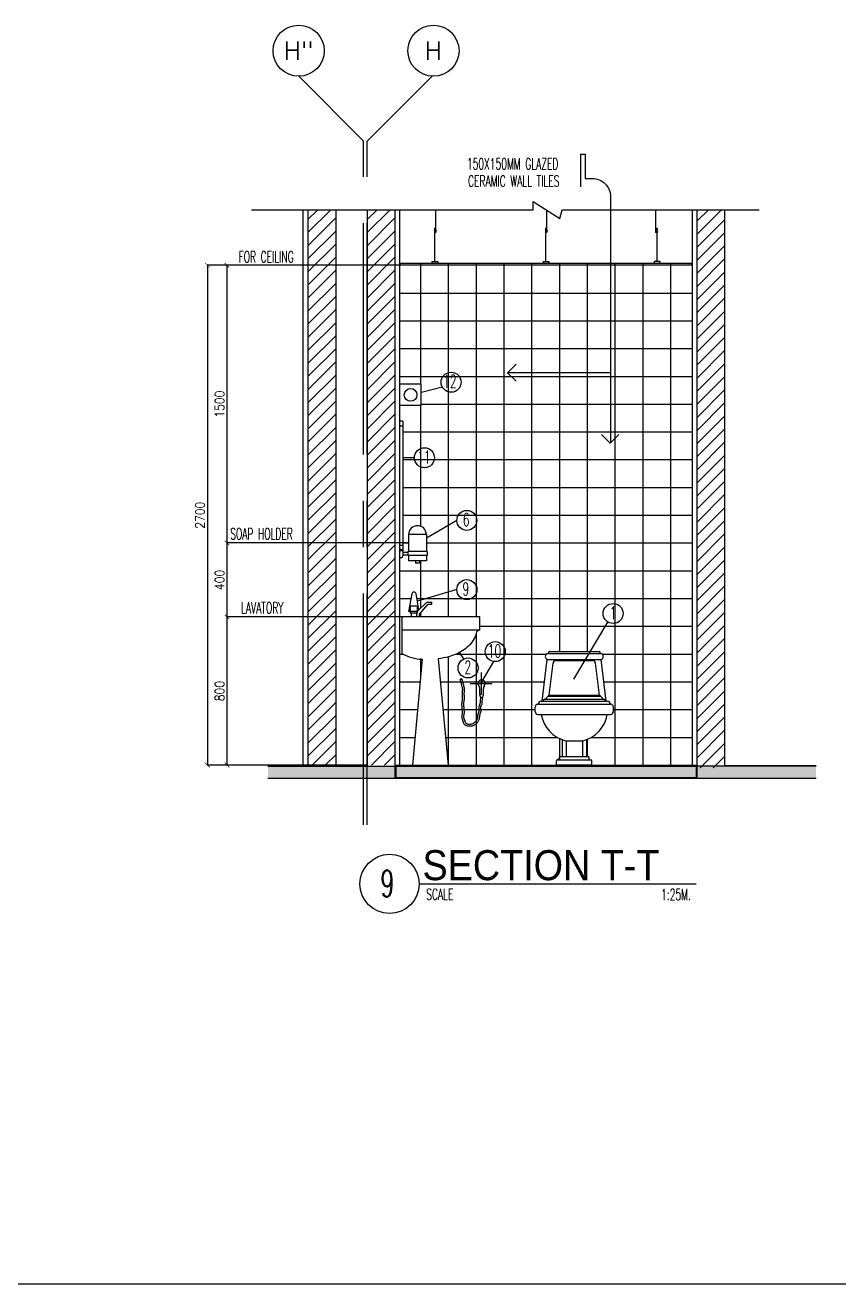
# Model space of a CAD drawing. Extents: x -202971 to -174093, y 166361 to 186286.
# Drawn here: x -188235 to -183842, y 166361 to 173159 of the extents above; entities that cross this region are included whole.
import ezdxf
from ezdxf.enums import TextEntityAlignment as Align

# ---------------------------------------------------------------- set-up
doc = ezdxf.new("R2010")
doc.units = 0
doc.header["$LTSCALE"] = 500
doc.header["$MEASUREMENT"] = 0
for name, pattern in [('CENTER2', [1.125, 0.75, -0.125, 0.125, -0.125]), ('CENTERX2', [4, 2.5, -0.5, 0.5, -0.5]), ('DASHED', [0.75, 0.5, -0.25]), ('HIDDEN', [0.375, 0.25, -0.125]), ('HIDDEN2', [0.1875, 0.125, -0.0625])]:
    doc.linetypes.add(name, pattern=pattern)
doc.layers.get('0').update_dxf_attribs({"linetype": 'CONTINUOUS'})
doc.layers.get('DEFPOINTS').update_dxf_attribs({"linetype": 'CONTINUOUS'})
for name, color, linetype in [('A-SFIX', 2, 'CONTINUOUS'), ('AX-CR', 2, 'CONTINUOUS'), ('AX-TXT', 2, 'CONTINUOUS'), ('AXES', 11, 'CENTERX2'), ('AXIS', 11, 'CENTER2'), ('DIM1', 2, 'CONTINUOUS'), ('Dimout', 4, 'CONTINUOUS'), ('DW', 7, 'CONTINUOUS'), ('ELE', 3, 'CONTINUOUS'), ('ELV', 7, 'CONTINUOUS'), ('FIX', 2, 'CONTINUOUS'), ('HatchA', 11, 'CONTINUOUS'), ('Plaster', 7, 'CONTINUOUS'), ('SANI', 2, 'CONTINUOUS'), ('SETTING', 3, 'CONTINUOUS'), ('Tile', 5, 'CONTINUOUS'), ('TITLE', 1, 'CONTINUOUS'), ('TXT', 2, 'CONTINUOUS'), ('TXT1', 2, 'CONTINUOUS'), ('WALL', 6, 'CONTINUOUS'), ('WallPartition', 2, 'CONTINUOUS'), ('Windows', 9, 'CONTINUOUS')]:
    doc.layers.add(name, color=color, linetype=linetype)
doc.styles.add('DIM', font='simplex.shx', dxfattribs={"width": 0.85})
doc.styles.add('ROMANS', font='romans.shx', dxfattribs={"width": 0.6})
doc.styles.add('TTXT', font='swisse.ttf', dxfattribs={"width": 0.9})
doc.dimstyles.new('DIM1-25', dxfattribs={"dimscale": 25, "dimtxt": 2, "dimasz": 1, "dimexe": 0.03, "dimexo": 0.03, "dimgap": 0.6, "dimtad": 1, "dimdec": 0, "dimdsep": 46, "dimtxsty": 'DIM', "dimblk1": 'ARCHTICK', "dimblk2": 'ARCHTICK', "dimsah": 1, "dimcen": 0.09, "dimdle": 0.03, "dimclrd": 256, "dimclrt": 2, "dimadec": 0, "dimazin": 0, "dimtfac": 1, "dimtdec": 0, "dimtix": 1, "dimtmove": 1, "dimatfit": 3, "dimldrblk": 'ARCHTICK', "dimfxl": 0, "dimtvp": 2, "dimtolj": 1, "dimtzin": 0, "dimarcsym": 0})

# ---------------------------------------------------------------- blocks, each defined once
blk = doc.blocks.new('A$C69CD438C')
at = {"layer": 'A-SFIX'}
for p, q in [((76.8, 614.7, 658.7), (345.8, 614.7, 658.7)), ((38.4, 345.8, 658.7), (65.9, 570.8, 658.7)), ((65.9, 603.8, 658.7), (356.8, 603.8, 658.7)), ((65.9, 570.8, 658.7), (356.8, 570.8, 658.7)), ((75.6, 378.7, 658.7), (96.7, 551.5, 658.7)), ((111.9, 565, 658.7), (310.7, 565, 658.7)), ((347, 378.7, 658.7), (326, 551.5, 658.7)), ((384.2, 345.8, 658.7), (356.8, 570.8, 658.7)), ((32.9, 345.8, 658.7), (389.7, 345.8, 658.7)), ((51.2, 356.8, 658.7), (371.4, 356.8, 658.7)), ((70, 373.2, 658.7), (352.6, 373.2, 658.7)), ((75.6, 378.7, 658.7), (347, 378.7, 658.7)), ((0, 289.8, 658.7), (0, 314, 658.7)), ((15.4, 329.3, 658.7), (407.3, 329.3, 658.7)), ((15.4, 274.4, 658.7), (407.3, 274.4, 658.7)), ((422.6, 289.8, 658.7), (422.6, 314, 658.7)), ((145.5, 137.8, 658.7), (145.5, 46.1, 658.7)), ((277.2, 137.8, 658.7), (277.2, 46.1, 658.7)), ((164.7, 131.7, 658.7), (258, 131.7, 658.7)), ((167.4, 131.7, 658.7), (167.4, 46.1, 658.7)), ((255.2, 131.7, 658.7), (255.2, 46.1, 658.7)), ((115.6, 0, 658.7), (115.6, 23.1, 658.7)), ((307.1, 0), (115.6, 0)), ((122.2, 29.6, 658.7), (300.5, 29.6, 658.7)), ((130.5, 29.6, 658.7), (130.5, 39.5, 658.7)), ((137.1, 46.1, 658.7), (285.5, 46.1, 658.7)), ((292.1, 29.6, 658.7), (292.1, 39.5, 658.7)), ((307.1, 0, 658.7), (307.1, 23.1, 658.7))]:
    blk.add_line(p, q, dxfattribs=at)
for centre, radius, start, end in [((79.6, 606.5, 658.7), 8.68, 108.43495, 198.43495), ((343, 606.5, 658.7), 8.68, 341.56505, 71.56505), ((72.7, 587.3, 658.7), 17.8, 112.61986, 247.38014), ((111.9, 549.6, 658.7), 15.4, 90, 173.04704), ((310.7, 549.6, 658.7), 15.4, 6.95296, 90), ((349.9, 587.3, 658.7), 17.8, 292.61986, 67.38014), ((35.7, 326.6, 658.7), 19.4, 98.1301, 171.8699), ((58.5, 343.3, 658.7), 15.3, 118.30463, 170.72602), ((92.8, 342.2, 658.7), 38.5, 126.28859, 157.78628), ((76.4, 372.4, 658.7), 6.42, 96.98527, 172.09737), ((346.2, 372.4, 658.7), 6.42, 7.90263, 83.01473), ((329.8, 342.2, 658.7), 38.5, 22.21372, 53.71141), ((364.2, 343.3, 658.7), 15.3, 9.27398, 61.69537), ((387, 326.6, 658.7), 19.4, 8.1301, 81.8699), ((15.4, 314, 658.7), 15.4, 90, 180), ((15.4, 289.8, 658.7), 15.4, 180, 270), ((208.2, 304.1, 658.7), 177.8, 189.59805, 255.82073), ((214.4, 304.1, 658.7), 177.8, 284.17927, 350.40195), ((407.3, 314, 658.7), 15.4, 0, 90), ((407.3, 289.8, 658.7), 15.4, 270, 0), ((122.2, 23.1, 658.7), 6.59, 90, 180), ((137.1, 39.5, 658.7), 6.59, 90, 180), ((285.5, 39.5, 658.7), 6.59, 0, 90), ((300.5, 23.1, 658.7), 6.59, 0, 90)]:
    blk.add_arc(centre, radius, start, end, dxfattribs=at)
blk = doc.blocks.new('A0-BOX')
at = {"layer": 'TITLE'}
blk.add_line((0, 0), (113.3, 0), dxfattribs=at)
blk = doc.blocks.new('A$C54676CD1')
at = {"layer": 'AXIS', "linetype": 'CENTER2', "ltscale": 10}
for p, q in [((0.1153, 0.1709), (0.1153, 0.29)), ((0.1716, 0.2302), (0.0525, 0.2302))]:
    blk.add_line(p, q, dxfattribs=at)
at = {"layer": 'DIM1', "linetype": 'HIDDEN'}
for points in [[(0.1196, 0.156), (0.1183, 0.1482), (0.1175, 0.142), (0.117, 0.1369), (0.1167, 0.1328), (0.1165, 0.1294), (0.1164, 0.1262), (0.1161, 0.1231), (0.1155, 0.1198), (0.1146, 0.1167), (0.1135, 0.1137), (0.1124, 0.1111), (0.1114, 0.1087), (0.1105, 0.1066), (0.1099, 0.1048), (0.1094, 0.1033), (0.1092, 0.1022), (0.1092, 0.1011), (0.1093, 0.0997), (0.1095, 0.0979), (0.1099, 0.0957), (0.1104, 0.0932), (0.1108, 0.0902), (0.111, 0.0869), (0.1109, 0.0832), (0.1103, 0.0796), (0.1094, 0.0762), (0.1084, 0.0731), (0.1073, 0.0702), (0.1063, 0.0674), (0.1053, 0.0648), (0.1046, 0.0625), (0.104, 0.0602), (0.1036, 0.058), (0.1033, 0.0555), (0.1031, 0.0527), (0.1028, 0.0497), (0.1025, 0.0464), (0.102, 0.0428), (0.1012, 0.039), (0.1, 0.0351), (0.0983, 0.0312), (0.0963, 0.0275), (0.094, 0.0241), (0.0915, 0.0208), (0.0889, 0.0178), (0.0862, 0.0149), (0.0834, 0.0123), (0.0806, 0.01), (0.0778, 0.0079), (0.0749, 0.0061), (0.0719, 0.0045), (0.0689, 0.0032), (0.0658, 0.0022), (0.0627, 0.0014), (0.0595, 0.0008), (0.0563, 0.0004), (0.0529, 0.0001), (0.0494, 0), (0.0458, 0.0001), (0.042, 0.0004), (0.0382, 0.001), (0.0344, 0.0021), (0.0306, 0.0036), (0.0269, 0.0059), (0.0237, 0.0088), (0.0212, 0.012), (0.0194, 0.0153), (0.018, 0.0186), (0.0169, 0.0217), (0.016, 0.0246), (0.0152, 0.0273), (0.0145, 0.0298), (0.0137, 0.0322), (0.0128, 0.0347), (0.0119, 0.0374), (0.011, 0.0402), (0.0102, 0.0433), (0.0095, 0.0465), (0.0091, 0.05), (0.0089, 0.0537), (0.0092, 0.0573), (0.0097, 0.0607), (0.0103, 0.064), (0.011, 0.0671), (0.0116, 0.0702), (0.012, 0.0732), (0.0124, 0.0763), (0.0125, 0.0795), (0.0124, 0.0831), (0.012, 0.087), (0.0115, 0.0913), (0.0109, 0.0959), (0.0102, 0.1007), (0.0096, 0.1057), (0.0092, 0.1108), (0.009, 0.1161), (0.009, 0.1212), (0.0094, 0.1262), (0.0099, 0.1309), (0.0105, 0.1354), (0.0111, 0.1396), (0.0117, 0.1435), (0.0122, 0.1471), (0.0125, 0.1503), (0.0126, 0.1533), (0.0126, 0.1563), (0.0125, 0.1592), (0.0123, 0.1622), (0.012, 0.1652), (0.0118, 0.1684), (0.0116, 0.1717), (0.0115, 0.1752), (0.0116, 0.1787), (0.0118, 0.1822), (0.012, 0.1855), (0.0123, 0.1887), (0.0126, 0.1917), (0.0127, 0.1946), (0.0128, 0.1973), (0.0128, 0.1998), (0.0125, 0.2023), (0.0121, 0.2051), (0.0113, 0.2089), (0.0101, 0.214), (0.0085, 0.2207), (0.0062, 0.2293), (0.0034, 0.2403), (0, 0.254)], [(0.1097, 0.1576), (0.1084, 0.1496), (0.1076, 0.1431), (0.107, 0.1378), (0.1067, 0.1334), (0.1066, 0.1299), (0.1064, 0.127), (0.1062, 0.1244), (0.1057, 0.1221), (0.1051, 0.1197), (0.1042, 0.1174), (0.1032, 0.115), (0.1022, 0.1127), (0.1012, 0.1103), (0.1004, 0.1079), (0.0997, 0.1056), (0.0993, 0.1032), (0.0992, 0.1009), (0.0993, 0.0986), (0.0997, 0.0963), (0.1001, 0.0939), (0.1005, 0.0916), (0.1009, 0.0892), (0.101, 0.0867), (0.1009, 0.0842), (0.1005, 0.0817), (0.0998, 0.0791), (0.099, 0.0764), (0.098, 0.0737), (0.0969, 0.0709), (0.0959, 0.0681), (0.095, 0.0653), (0.0942, 0.0624), (0.0937, 0.0595), (0.0933, 0.0565), (0.0931, 0.0535), (0.0929, 0.0506), (0.0926, 0.0476), (0.0922, 0.0446), (0.0915, 0.0416), (0.0906, 0.0386), (0.0893, 0.0356), (0.0877, 0.0327), (0.0858, 0.0298), (0.0837, 0.0271), (0.0815, 0.0245), (0.0792, 0.0221), (0.0768, 0.0198), (0.0745, 0.0179), (0.0722, 0.0162), (0.0699, 0.0148), (0.0676, 0.0136), (0.0653, 0.0126), (0.063, 0.0118), (0.0605, 0.0112), (0.0579, 0.0107), (0.0552, 0.0103), (0.0523, 0.0101), (0.0493, 0.01), (0.0463, 0.0101), (0.0433, 0.0103), (0.0404, 0.0108), (0.0376, 0.0116), (0.0351, 0.0126), (0.0329, 0.0139), (0.0311, 0.0156), (0.0296, 0.0176), (0.0283, 0.0198), (0.0273, 0.0222), (0.0264, 0.0248), (0.0256, 0.0274), (0.0248, 0.0301), (0.024, 0.0328), (0.0232, 0.0354), (0.0223, 0.038), (0.0214, 0.0405), (0.0206, 0.043), (0.0199, 0.0456), (0.0194, 0.0482), (0.019, 0.0508), (0.019, 0.0535), (0.0192, 0.0562), (0.0196, 0.0591), (0.0201, 0.062), (0.0208, 0.0652), (0.0214, 0.0685), (0.022, 0.0719), (0.0223, 0.0756), (0.0225, 0.0795), (0.0223, 0.0837), (0.022, 0.088), (0.0214, 0.0926), (0.0208, 0.0972), (0.0201, 0.102), (0.0196, 0.1067), (0.0192, 0.1115), (0.019, 0.1162), (0.019, 0.1208), (0.0193, 0.1253), (0.0198, 0.1297), (0.0204, 0.134), (0.021, 0.1381), (0.0216, 0.1421), (0.0221, 0.146), (0.0225, 0.1497), (0.0226, 0.1532), (0.0226, 0.1565), (0.0225, 0.1598), (0.0222, 0.1629), (0.022, 0.166), (0.0217, 0.1691), (0.0216, 0.1721), (0.0215, 0.1752), (0.0216, 0.1783), (0.0217, 0.1815), (0.022, 0.1846), (0.0223, 0.1878), (0.0225, 0.191), (0.0227, 0.1942), (0.0228, 0.1973), (0.0227, 0.2004), (0.0225, 0.2035), (0.0219, 0.2069), (0.0211, 0.2111), (0.0199, 0.2163), (0.0182, 0.2231), (0.0159, 0.2318), (0.0131, 0.2428), (0.0097, 0.2564)]]:
    blk.add_lwpolyline(points, dxfattribs=at)
at = {"layer": 'DIM1'}
blk.add_circle((0.0046, 0.2544), 0.00364, dxfattribs=at)
at = {"layer": 'SETTING'}
for p, q in [((0.1037, 0.2112), (0.0958, 0.229)), ((0.1268, 0.2112), (0.1347, 0.229)), ((0.1053, 0.1733), (0.1053, 0.2039)), ((0.1067, 0.1648), (0.1058, 0.1685)), ((0.1089, 0.1585), (0.1067, 0.1648)), ((0.1144, 0.1503), (0.1089, 0.1585)), ((0.1147, 0.1503), (0.1205, 0.1567)), ((0.1223, 0.1606), (0.1235, 0.1639)), ((0.124, 0.1658), (0.1247, 0.1685)), ((0.1253, 0.1733), (0.1253, 0.2039))]:
    blk.add_line(p, q, dxfattribs=at)
for centre, radius, start, end in [((0.1153, 0.2302), 0.02, 4.77123, 175.22877), ((0.1013, 0.2314), 0.006, 175.22877, 203.96841), ((0.0873, 0.2039), 0.018, 0, 23.96841), ((0.0973, 0.206), 0.008, 0, 23.96841), ((0.1433, 0.2039), 0.018, 156.03159, 180), ((0.1333, 0.206), 0.008, 156.03159, 180), ((0.1292, 0.2314), 0.006, 336.03159, 4.77123), ((0.1253, 0.1733), 0.02, 180, 193.70485), ((0.1034, 0.1672), 0.02, 328.31381, 340.75167), ((0.1046, 0.1705), 0.02, 340.75167, 346.29515), ((0.1053, 0.1733), 0.02, 346.29515, 0)]:
    blk.add_arc(centre, radius, start, end, dxfattribs=at)
blk = doc.blocks.new('_ARCHTICK')
at = {"color": 0, "linetype": 'ByBlock', "const_width": 0.15}
blk.add_lwpolyline([(-0.5, -0.5), (0.5, 0.5)], dxfattribs=at)
blk = doc.blocks.new('*D134')
at = {"layer": 'DEFPOINTS', "color": 0}
for p in [(-187145.5, 171862.7), (-187251.3, 169162.7), (-187145.5, 169162.7)]:
    blk.add_point(p, dxfattribs=at)
at = {"layer": 'Dimout', "color": 0, "lineweight": -2}
for p, q in [((-187146.2, 171862.7), (-187252.1, 171862.7)), ((-187146.2, 169162.7), (-187252.1, 169162.7))]:
    blk.add_line(p, q, dxfattribs=at)
at = {"layer": 'Dimout', "lineweight": -2}
blk.add_line((-187251.3, 171863.5), (-187251.3, 169162), dxfattribs=at)
at = {"layer": 'Dimout', "lineweight": -2, "xscale": 25, "yscale": 25, "zscale": 25}
for p, rotation in [((-187251.3, 171862.7), 90), ((-187251.3, 169162.7), 270)]:
    blk.add_blockref('_ARCHTICK', p, dxfattribs=dict(at, rotation=rotation))
at = {"layer": 'Dimout', "color": 2, "insert": (-187291.3, 170512.7), "char_height": 50, "attachment_point": 5, "rotation": 90, "style": 'DIM'}
blk.add_mtext('\\A1;2700', dxfattribs=at)
blk = doc.blocks.new('*D135')
at = {"layer": 'DEFPOINTS', "color": 0}
for p in [(-187145.5, 169963.1), (-186200.8, 169963.1), (-186387.8, 169162.7)]:
    blk.add_point(p, dxfattribs=at)
at = {"layer": 'Dimout', "color": 0, "lineweight": -2}
for p, q in [((-186201.6, 169963.1), (-187146.2, 169963.1)), ((-186388.6, 169162.7), (-187146.2, 169162.7))]:
    blk.add_line(p, q, dxfattribs=at)
at = {"layer": 'Dimout', "lineweight": -2}
blk.add_line((-187145.5, 169162), (-187145.5, 169963.8), dxfattribs=at)
at = {"layer": 'Dimout', "lineweight": -2, "xscale": 25, "yscale": 25, "zscale": 25}
for p, rotation in [((-187145.5, 169963.1), 90), ((-187145.5, 169162.7), 270)]:
    blk.add_blockref('_ARCHTICK', p, dxfattribs=dict(at, rotation=rotation))
at = {"layer": 'Dimout', "color": 2, "insert": (-187185.5, 169562.9), "char_height": 50, "attachment_point": 5, "rotation": 90, "style": 'DIM'}
blk.add_mtext('\\A1;800', dxfattribs=at)
blk = doc.blocks.new('GAN')
for p, q in [((-0.0212, 0.1644), (-0.0212, 0.29)), ((-0.0155, 0.01), (-0.0155, 0.1918)), ((0, 0.01), (-0.031, 0.01)), ((-0.031, 0.01), (-0.031, 0)), ((0, 0.01), (0, 0))]:
    blk.add_line(p, q)
blk.add_lwpolyline([(-0.0118, 0.184), (-0.024, 0.1754), (-0.0113, 0.1703)])
blk = doc.blocks.new('AXU')
at = {"layer": 'AX-CR'}
blk.add_circle((0, 350), 350, dxfattribs=at)
at = {"layer": 'AX-TXT', "style": 'ROMANS'}
blk.add_attdef('AX', text='', height=250, dxfattribs=at).set_placement((0, 350), align=Align.MIDDLE)
blk = doc.blocks.new('*D136')
at = {"layer": 'DEFPOINTS', "color": 0}
for p in [(-187145.5, 170362.7), (-186165.1, 170362.7), (-186200.8, 169963.1)]:
    blk.add_point(p, dxfattribs=at)
at = {"layer": 'Dimout', "color": 0, "lineweight": -2}
for p, q in [((-186165.8, 170362.7), (-187146.2, 170362.7)), ((-186201.6, 169963.1), (-187146.2, 169963.1))]:
    blk.add_line(p, q, dxfattribs=at)
at = {"layer": 'Dimout', "lineweight": -2}
blk.add_line((-187145.5, 169962.3), (-187145.5, 170363.5), dxfattribs=at)
at = {"layer": 'Dimout', "lineweight": -2, "xscale": 25, "yscale": 25, "zscale": 25}
for p, rotation in [((-187145.5, 170362.7), 90), ((-187145.5, 169963.1), 270)]:
    blk.add_blockref('_ARCHTICK', p, dxfattribs=dict(at, rotation=rotation))
at = {"layer": 'Dimout', "color": 2, "insert": (-187185.5, 170162.9), "char_height": 50, "attachment_point": 5, "rotation": 90, "style": 'DIM'}
blk.add_mtext('\\A1;400', dxfattribs=at)
blk = doc.blocks.new('*D137')
at = {"layer": 'DEFPOINTS', "color": 0}
for p in [(-187145.5, 171862.7), (-186209.9, 171862.7), (-186165.1, 170362.7)]:
    blk.add_point(p, dxfattribs=at)
at = {"layer": 'Dimout', "color": 0, "lineweight": -2}
for p, q in [((-186210.6, 171862.7), (-187146.2, 171862.7)), ((-186165.8, 170362.7), (-187146.2, 170362.7))]:
    blk.add_line(p, q, dxfattribs=at)
at = {"layer": 'Dimout', "lineweight": -2}
blk.add_line((-187145.5, 170362), (-187145.5, 171863.5), dxfattribs=at)
at = {"layer": 'Dimout', "lineweight": -2, "xscale": 25, "yscale": 25, "zscale": 25}
for p, rotation in [((-187145.5, 171862.7), 90), ((-187145.5, 170362.7), 270)]:
    blk.add_blockref('_ARCHTICK', p, dxfattribs=dict(at, rotation=rotation))
at = {"layer": 'Dimout', "color": 2, "insert": (-187185.5, 171112.7), "char_height": 50, "attachment_point": 5, "rotation": 90, "style": 'DIM'}
blk.add_mtext('\\A1;1500', dxfattribs=at)
blk = doc.blocks.new('walling')
at = {"layer": 'ELV'}
blk.add_line((0.1363, -1.1797), (-0.4198, -1.1797), dxfattribs=at)
blk.add_lwpolyline([(-0.025, -0.176), (-0.025, 0), (0, 0), (0, -0.1306), (0.0363, -0.1306, -0.414214), (0.1363, -0.2306), (0.1363, -1.5582)], format="xyb", dxfattribs=at)
at = {"layer": 'WALL'}
for p, q in [((-0.4198, -1.1797), (-0.3736, -1.1334)), ((-0.4198, -1.1797), (-0.3736, -1.2259)), ((0.1345, -1.56), (0.0882, -1.5137)), ((0.1345, -1.56), (0.1808, -1.5137))]:
    blk.add_line(p, q, dxfattribs=at)
at = {"layer": 'TXT', "style": 'ROMANS', "width": 0.6}
for s, p in [('150X150MM GLAZED', (-0.639, -0.0816)), ('CERAMIC WALL TILES', (-0.6331, -0.1746))]:
    blk.add_text(s, height=0.06, dxfattribs=at).set_placement(p)

msp = doc.modelspace()

# ---------------------------------------------------------------- hatches: boundary and pattern name
at = {"layer": 'HatchA'}
h = msp.add_hatch(dxfattribs=at)
h.set_pattern_fill('ANSI31', color=256, scale=400, style=0)
h.set_pattern_definition([(45, (-90161.58, -12418.296), (-35.355339, 35.355339), [])])
h.paths.add_polyline_path([(-186558.6, 172162.7), (-186708.6, 172162.7), (-186708.6, 169162.7), (-186558.6, 169162.7)])
h = msp.add_hatch(dxfattribs=at)
h.set_pattern_fill('ANSI31', color=256, scale=400, style=0)
h.set_pattern_definition([(45, (-89841.58, -12418.296), (-35.355339, 35.355339), [])])
h.paths.add_polyline_path([(-186238.6, 172162.7), (-186388.6, 172162.7), (-186388.6, 169162.7), (-186238.6, 169162.7)])
h = msp.add_hatch(dxfattribs=at)
h.set_pattern_fill('ANSI31', color=256, scale=400, style=0)
h.set_pattern_definition([(45, (72132.835, -27666.54), (-35.355339, 35.355339), [])])
h.paths.add_polyline_path([(-184458.6, 172162.7), (-184608.6, 172162.7), (-184608.6, 169147.7), (-184458.6, 169147.7)])
at = {"layer": 'Windows'}
h = msp.add_hatch(dxfattribs=at)
h.set_pattern_fill('AR-SAND', color=256, scale=25, style=0)
h.set_pattern_definition([(37.5, (0, 0), (-1.574834, 48.170594), [0, -38, 0, -42.5, 0, -40.625]), (7.5, (0, 0), (44.244418, 70.553652), [0, -20.5, 0, -34.25, 0, -13.125]), (327.5, (-30.75, 0), (77.8535465, 0.141476), [0, -12.5, 0, -45, 0, -58.75]), (317.5, (-30.75, 0), (75.153165, 21.94189), [0, -6.25, 0, -29.5, 0, -33.75])])
h.paths.add_polyline_path([(-186238.6, 169156.7), (-186924.5, 169156.7), (-186924.5, 169092.7), (-186238.6, 169092.7)])
h.paths.add_polyline_path([(-184612.6, 169156.7), (-186234.6, 169156.7), (-186234.6, 169096.7), (-184612.6, 169096.7)])
h.paths.add_polyline_path([(-183965.1, 169156.7), (-184608.6, 169156.7), (-184608.6, 169092.7), (-183965.1, 169092.7)])

# ---------------------------------------------------------------- linework, layer by layer
msp.add_line((-184637.4, 171872.7), (-186209.9, 171872.7))
at = {"layer": 'AXES'}
for p, q in [((-186408.6, 172533.4), (-186758.6, 172883.4)), ((-186388.6, 172533.4), (-186038.6, 172883.4)), ((-186408.6, 168840.1), (-186408.6, 172533.4)), ((-186388.6, 168840.1), (-186388.6, 172533.4))]:
    msp.add_line(p, q, dxfattribs=at)
at = {"layer": 'DW'}
for p, q in [((-185983.2, 171204.7), (-186094.8, 171174.7)), ((-186133.5, 170823.2), (-186195.5, 170823.2)), ((-185904.4, 170484.9), (-186069.2, 170387.9)), ((-185904.4, 170110.6), (-186117.5, 170048.9)), ((-185272.2, 169627.8), (-185088.5, 169935.7)), ((-185866, 169736.8), (-185889.8, 169771.1)), ((-185706.5, 169722.6), (-185770.6, 169612.9))]:
    msp.add_line(p, q, dxfattribs=at)
at = {"layer": 'ELE'}
msp.add_lwpolyline([(-187013.7, 172162.7), (-185491.8, 172162.7), (-185491.8, 172207.9), (-185348.4, 172114.5), (-185336.5, 172162.7), (-185069.8, 172162.7), (-184271.6, 172162.7)], dxfattribs=at)
at = {"layer": 'FIX', "color": 2}
for centre in [(-185935.5, 171230.9), (-186079.5, 170823.2), (-185850.5, 170484.9), (-185850.4, 170110.6), (-185060.8, 169982), (-185697.3, 169775.8), (-185844, 169687.5)]:
    msp.add_circle(centre, 54, dxfattribs=at)
at = {"layer": 'Plaster'}
for p, q in [((-186735.6, 172162.7), (-186735.6, 169156.7)), ((-186213.6, 172162.7), (-186213.6, 169162.7)), ((-184633.6, 172162.7), (-184633.6, 169162.7)), ((-186209.9, 171872.7), (-186209.9, 171862.7)), ((-184637.4, 171872.7), (-184637.4, 171862.7)), ((-186925.8, 169159.7), (-186735.6, 169159.7)), ((-186238.6, 169162.7), (-184608.6, 169162.7)), ((-186238.6, 169156.7), (-184608.6, 169156.7)), ((-183965.1, 169159.7), (-184458.6, 169159.7))]:
    msp.add_line(p, q, dxfattribs=at)
at = {"layer": 'SANI'}
for p, q in [((-186096.8, 171220.3), (-186211.9, 171220.3)), ((-186211.9, 171105.2), (-186211.9, 171220.3)), ((-186096.8, 171105.2), (-186096.8, 171220.3)), ((-186096.8, 171105.2), (-186211.9, 171105.2)), ((-186195.5, 171020.3), (-186213.6, 171020.3)), ((-186195.5, 170994), (-186213.6, 170994)), ((-186195.5, 171020.3), (-186195.5, 170320.3)), ((-186165.1, 170408.2), (-186165.1, 170317.2)), ((-186069.2, 170408.2), (-186165.1, 170408.2)), ((-186069.2, 170408.2), (-186069.2, 170317.2)), ((-186195.5, 170349), (-186213.6, 170349)), ((-186195.5, 170320.3), (-186213.6, 170320.3)), ((-186205.1, 170327.5), (-186210.8, 170327.5)), ((-186195.5, 170317.9), (-186195.5, 170292.6)), ((-186168.9, 170312), (-186195.5, 170312)), ((-186168.9, 170296.7), (-186195.5, 170296.7)), ((-186168.9, 170317.2), (-186168.9, 170294.2)), ((-186065.3, 170317.2), (-186168.9, 170317.2)), ((-186065.3, 170294.2), (-186168.9, 170294.2)), ((-186165.1, 170294.2), (-186165.1, 170265.8)), ((-186069.2, 170294.2), (-186069.2, 170265.8)), ((-186065.3, 170317.2), (-186065.3, 170294.2)), ((-186205.1, 170283), (-186210.8, 170283)), ((-186069.2, 170265.8), (-186165.1, 170265.8)), ((-186127.7, 170265.8), (-186127.7, 170254.3)), ((-186106.6, 170254.3), (-186127.7, 170254.3)), ((-186106.6, 170265.8), (-186106.6, 170254.3)), ((-186147.6, 170088), (-186165.1, 169991.8)), ((-186109.3, 170001.3), (-186125, 170088)), ((-186066.2, 170042.6), (-186116.4, 169994.4)), ((-186105.3, 169978.3), (-186058.7, 170031.6)), ((-186066.2, 170042.6), (-186039.1, 170042.6)), ((-186058.7, 170031.6), (-186039.1, 170031.6)), ((-186039.1, 170031.6), (-186039.1, 170042.6)), ((-186116.4, 169991.8), (-186165.1, 169991.8)), ((-186154.8, 169983.1), (-186154.8, 170021.4)), ((-186150, 169963.1), (-186150, 169983.1)), ((-186121.2, 169963.1), (-186121.2, 169983.1)), ((-186116.4, 169983.1), (-186116.5, 170021.4)), ((-186105.3, 169963.1), (-186105.3, 169978.3)), ((-185780, 169952), (-185780, 169963.1))]:
    msp.add_line(p, q, dxfattribs=at)
at = {"layer": 'SANI', "linetype": 'Continuous'}
for p, q in [((-185780, 169963.1), (-186200.8, 169963.1)), ((-186200.8, 169963.1), (-186200.8, 169765.3)), ((-185780, 169891.2), (-185780, 169962.7)), ((-185780, 169891.2), (-186200.8, 169891.2)), ((-186090.9, 169735.1), (-186144.8, 169162.7)), ((-186005.5, 169737.5), (-185951.3, 169162.7))]:
    msp.add_line(p, q, dxfattribs=at)
at = {"layer": 'SANI', "color": 6}
msp.add_line((-186107.7, 168521.1), (-184611.6, 168521.1), dxfattribs=at)
at = {"layer": 'SANI', "linetype": 'DASHED'}
msp.add_lwpolyline([(-186116.5, 170021.4), (-186154.8, 170021.4)], dxfattribs=at)
msp.add_lwpolyline([(-186116.4, 169983.1), (-186154.8, 169983.1, 0.499277)], format="xyb", dxfattribs=at)
at = {"layer": 'SANI', "linetype": 'Continuous'}
msp.add_lwpolyline([(-185781.6, 169891.2, 0.355712), (-185800.6, 169876.2, -0.103437), (-185815.9, 169836.9, -0.107169), (-185872.1, 169781.4, -0.077294), (-185948.7, 169748, -0.037007), (-186005.5, 169737.5, -0.037007)], format="xyb", dxfattribs=at)
at = {"layer": 'SANI'}
msp.add_circle((-186154.4, 171162.7), 34.4, dxfattribs=at)
for centre, radius, start, end in [((-186117.1, 170408.2), 47.9, 0, 180), ((-186205.1, 170317.9), 9.59, 0, 90), ((-186205.1, 170292.6), 9.59, 270, 0), ((-186136.3, 170085.8), 11.5, 9.52728, 170.47272)]:
    msp.add_arc(centre, radius, start, end, dxfattribs=at)
at = {"layer": 'SANI', "linetype": 'Continuous'}
msp.add_arc((-186084.7, 169972), 237, 240.6758, 268.50039, dxfattribs=at)
at = {"layer": 'Tile'}
for p, q in [((-184633.6, 171862.7), (-186213.6, 171862.7)), ((-186101.1, 171872.7), (-186101.1, 171220.3)), ((-185951.1, 171872.7), (-185951.1, 169963.1)), ((-185801.1, 171872.7), (-185801.1, 169963.1)), ((-185651.1, 171872.7), (-185651.1, 169162.7)), ((-185501.1, 171872.7), (-185501.1, 169162.7)), ((-185351.1, 171872.7), (-185351.1, 169777.5)), ((-185201.1, 171872.7), (-185201.1, 169777.5)), ((-185051.1, 171872.7), (-185051.1, 169162.7)), ((-184901.1, 171872.7), (-184901.1, 169162.7)), ((-184751.1, 171872.7), (-184751.1, 169162.7)), ((-186213.6, 171712.7), (-184633.6, 171712.7)), ((-186213.6, 171562.7), (-184633.6, 171562.7)), ((-186213.6, 171412.7), (-184633.6, 171412.7)), ((-186213.6, 171262.7), (-184633.6, 171262.7)), ((-186096.8, 171112.7), (-184633.6, 171112.7)), ((-186101.1, 171105.2), (-186101.1, 170453.4)), ((-186195.5, 170962.7), (-184633.6, 170962.7)), ((-186195.5, 170812.7), (-184633.6, 170812.7)), ((-186195.5, 170662.7), (-184633.6, 170662.7)), ((-186195.5, 170512.7), (-184633.6, 170512.7)), ((-186195.5, 170362.7), (-186165.1, 170362.7)), ((-186069.2, 170362.7), (-184633.6, 170362.7)), ((-186101.1, 170265.8), (-186101.1, 170009.1)), ((-186213.6, 170212.7), (-184633.6, 170212.7)), ((-186213.6, 170062.7), (-186152.2, 170062.7)), ((-186120.4, 170062.7), (-184633.6, 170062.7)), ((-186101.1, 169983), (-186101.1, 169963.1)), ((-185780, 169912.7), (-184633.6, 169912.7)), ((-185801.1, 169873.4), (-185801.1, 169162.7)), ((-186213.6, 169762.7), (-186192.1, 169762.7)), ((-185906.9, 169762.7), (-185421.7, 169762.7)), ((-185119.5, 169762.7), (-184633.6, 169762.7)), ((-186101.1, 169738.8), (-186101.1, 169626.8)), ((-185951.1, 169747.4), (-185951.1, 169162.7)), ((-186213.6, 169612.7), (-186102.5, 169612.7)), ((-185993.7, 169612.7), (-185430.8, 169612.7)), ((-185110.4, 169612.7), (-184633.6, 169612.7)), ((-186213.6, 169462.7), (-186116.6, 169462.7)), ((-185979.6, 169462.7), (-185481.9, 169462.7)), ((-185059.3, 169462.7), (-184633.6, 169462.7)), ((-186213.6, 169312.7), (-186130.7, 169312.7)), ((-185965.4, 169312.7), (-185362.4, 169312.7)), ((-185351.1, 169306.8), (-185351.1, 169192.3)), ((-185201.1, 169301.9), (-185201.1, 169208.8)), ((-185178.9, 169312.7), (-184633.6, 169312.7))]:
    msp.add_line(p, q, dxfattribs=at)
at = {"layer": 'TITLE', "color": 6}
msp.add_circle((-186267.7, 168521.1), 160, dxfattribs=at)
at = {"layer": 'WALL'}
for p, q in [((-186708.6, 172162.7), (-186708.6, 169156.7)), ((-186558.6, 172162.7), (-186558.6, 169156.7)), ((-186388.6, 172162.7), (-186388.6, 169156.7)), ((-186238.6, 172162.7), (-186238.6, 169092.7)), ((-184608.6, 172162.7), (-184608.6, 169092.7)), ((-184458.6, 172162.7), (-184458.6, 169156.7)), ((-186924.5, 169156.7), (-186238.6, 169156.7)), ((-186234.6, 169156.7), (-186234.6, 169096.7)), ((-184612.6, 169156.7), (-184612.6, 169096.7)), ((-183965.1, 169156.7), (-184608.6, 169156.7)), ((-186924.5, 169092.7), (-183965.1, 169092.7)), ((-186234.6, 169096.7), (-184612.6, 169096.7))]:
    msp.add_line(p, q, dxfattribs=at)
at = {"layer": 'WallPartition', "linetype": 'HIDDEN2', "const_width": 2}
msp.add_lwpolyline([(-184610.6, 169156.7), (-184610.6, 169094.7), (-186236.6, 169094.7), (-186236.6, 169156.7)], dxfattribs=at)

# ---------------------------------------------------------------- block references
for name, p, xscale, yscale, zscale in [('A0-BOX', (-202970.6, 166361.3), 250, 250, 250), ('GAN', (-186039.1, 171872.7), -1000, 1000, 1000), ('GAN', (-185439.1, 171872.7), -1000, 1000, 1000), ('GAN', (-184808.1, 171872.7), 1000, 1000, 1000)]:
    msp.add_blockref(name, p, dxfattribs=dict(xscale=xscale, yscale=yscale, zscale=zscale))
at = {"layer": 'A-SFIX'}
msp.add_blockref('A$C69CD438C', (-185481.9, 169162.7), dxfattribs=at)
at = {"layer": 'AXES'}
ref = msp.add_blockref('AXU', (-186758.6, 172883.4), dxfattribs=dict(at, xscale=0.3942857142857143, yscale=0.3942857142857143, zscale=0.3942857142857143))
ref.add_attrib('AX', 'H"', dxfattribs={"layer": 'AX-TXT', "color": 6, "height": 98.57, "style": 'ROMANS'}).set_placement((-186758.6, 173021.4), align=Align.MIDDLE)
ref = msp.add_blockref('AXU', (-186030.9, 172883.4), dxfattribs=dict(at, xscale=0.3942857142857143, yscale=0.3942857142857143, zscale=0.3942857142857143))
ref.add_attrib('AX', 'H', dxfattribs={"layer": 'AX-TXT', "color": 6, "height": 98.6, "style": 'ROMANS'}).set_placement((-186030.9, 173021.4), align=Align.MIDDLE)
at = {"layer": 'Plaster', "xscale": 1000, "yscale": 1000, "zscale": 1000}
msp.add_blockref('A$C54676CD1', (-185885.9, 169372.5), dxfattribs=at)
at = {"layer": 'WALL', "xscale": 1000, "yscale": 1000, "zscale": 1000}
msp.add_blockref('walling', (-185210.9, 172462.2), dxfattribs=at)

# ---------------------------------------------------------------- texts
at = {"layer": 'TITLE', "style": 'ROMANS', "width": 0.6}
msp.add_text('9', height=143.9, dxfattribs=at).set_placement((-186316.5, 168451.6))
at = {"layer": 'TXT', "style": 'ROMANS', "width": 0.6}
for s, height, p in [('FOR CEILING', 60, (-187083.1, 171878.3)), ('12', 70, (-185978.3, 171200)), ('11', 70, (-186119.2, 170792.3)), ('6', 70, (-185873.1, 170454.1)), ('SOAP HOLDER', 60, (-187128, 170381.9)), ('9', 70, (-185874.3, 170079.7)), ('LAVATORY', 60, (-187069.5, 169982.3)), ('1', 70, (-185079.1, 169951.1)), ('10', 70, (-185737.9, 169744.9)), ('2', 70, (-185863.6, 169656.6)), ('SCALE', 60, (-186069.9, 168435.6)), ('1:25M.', 60, (-184801.4, 168434.3))]:
    msp.add_text(s, height=height, dxfattribs=at).set_placement(p)
at = {"layer": 'TXT1', "color": 6, "style": 'TTXT', "width": 0.9}
msp.add_text('SECTION T-T', height=162.094, dxfattribs=at).set_placement((-186089.9, 168541.5))

# ---------------------------------------------------------------- dimensions: what is measured, and where the dimension line sits
at = {"layer": 'Dimout'}
for base, p1, p2, picture, middle in [((-187251.3, 169162.7), (-187145.5, 171862.7), (-187145.5, 169162.7), '*D134', (-187291.3, 170512.7)), ((-187145.5, 171862.7), (-186165.1, 170362.7), (-186209.9, 171862.7), '*D137', (-187185.5, 171112.7)), ((-187145.5, 170362.7), (-186200.8, 169963.1), (-186165.1, 170362.7), '*D136', (-187185.5, 170162.9)), ((-187145.5, 169963.1), (-186387.8, 169162.7), (-186200.8, 169963.1), '*D135', (-187185.5, 169562.9))]:
    dim = msp.add_linear_dim(base=base, p1=p1, p2=p2, angle=90, dimstyle='DIM1-25', dxfattribs=at)
    dim.commit()
    dim.dimension.update_dxf_attribs({"geometry": picture, "text_midpoint": middle})

doc.saveas('drawing.dxf')
